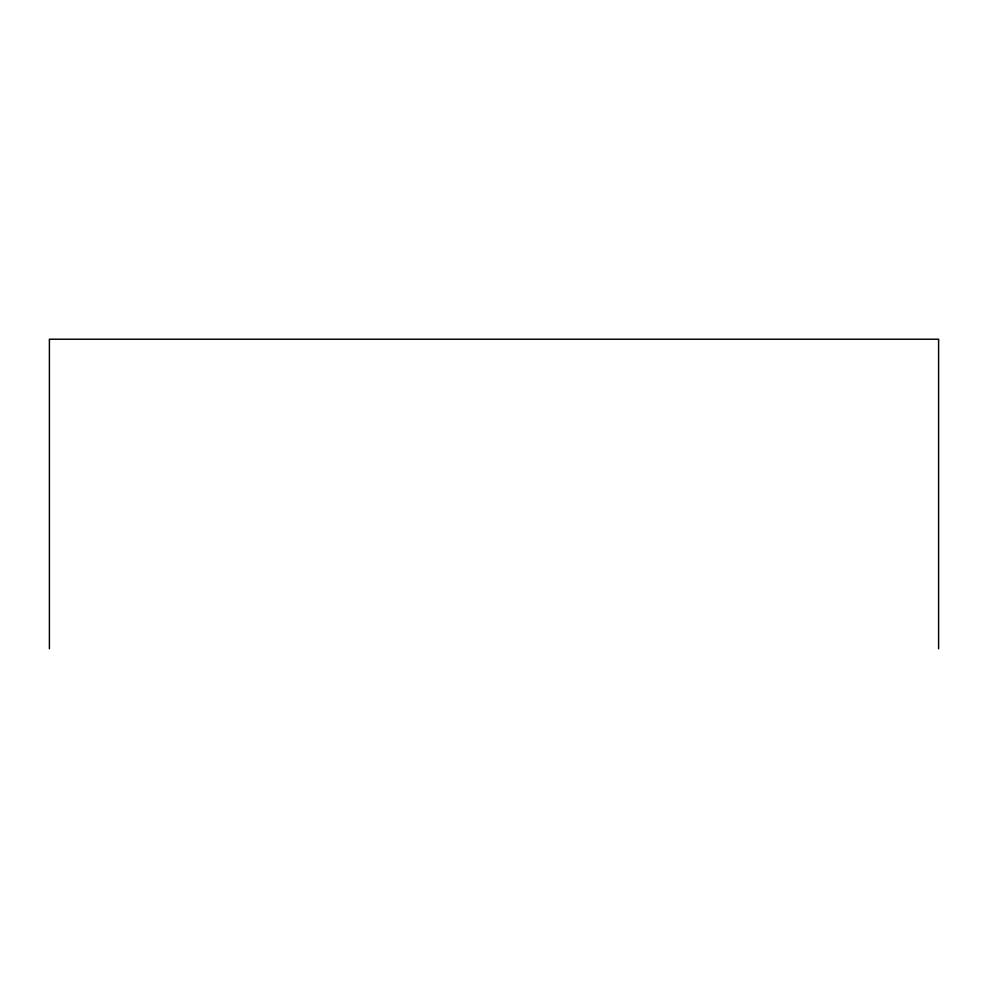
<?xml version="1.0" encoding="UTF-8"?>
<svg xmlns="http://www.w3.org/2000/svg" width="988" height="988" viewBox="0 0 988 988"><rect width="100%" height="100%" fill="white"/><g stroke="black" fill="none" stroke-linecap="round" stroke-linejoin="round"><path stroke-width="1.48" d="M938.6 648.77L938.6 339.23L49.4 339.23L49.4 648.77"/></g></svg>
